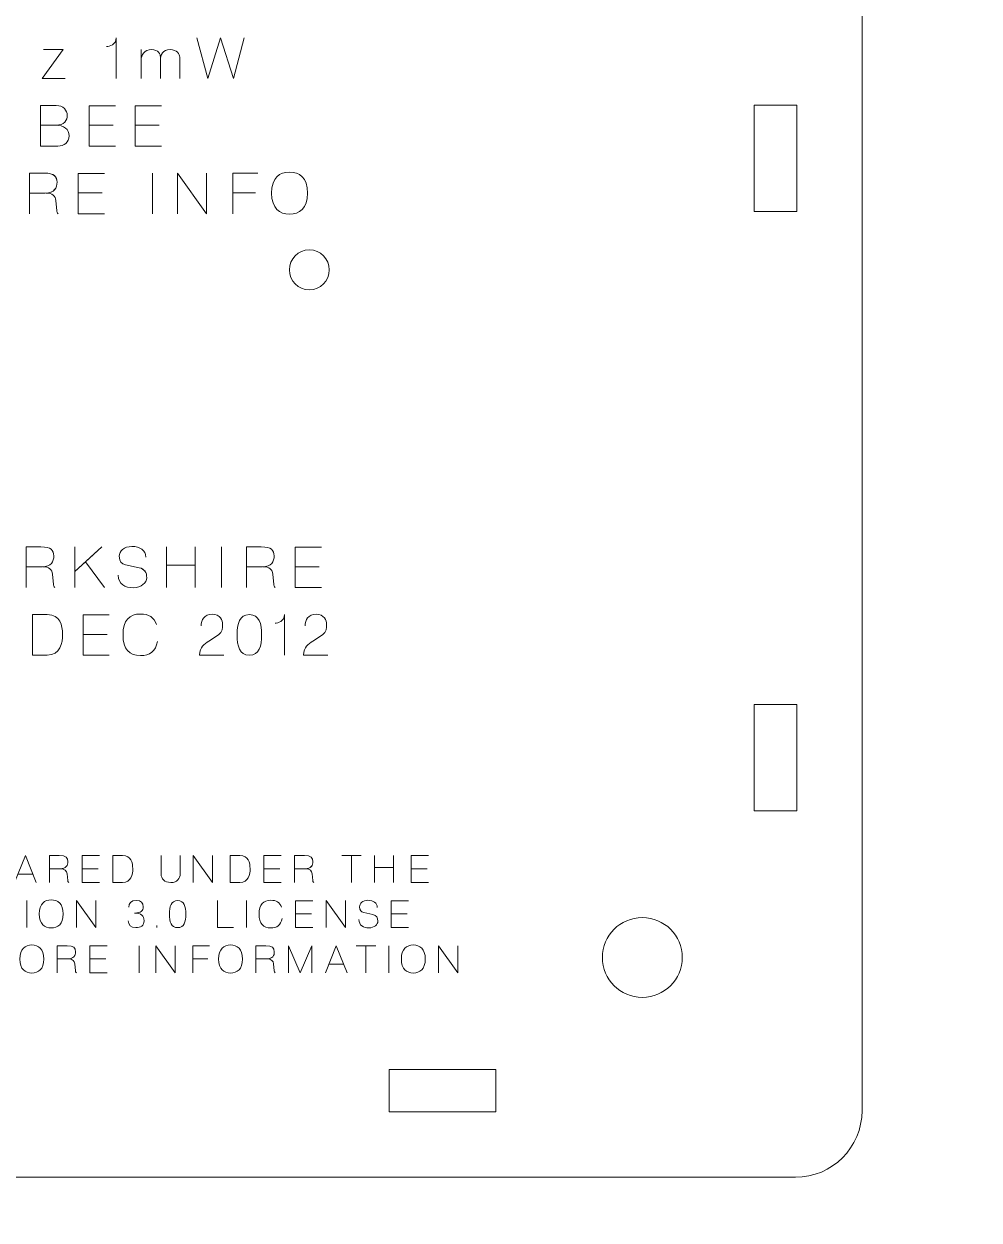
# Model space of a CAD drawing. Header units: inches. Extents: x 15 to 785, y -665 to -15.
# Drawn here: x 123.4 to 195.1, y -196 to -106.2 of the extents above; entities that cross this region are included whole.
import ezdxf

# ---------------------------------------------------------------- set-up
doc = ezdxf.new("R2010")
doc.units = ezdxf.units.IN
doc.header["$MEASUREMENT"] = 0
doc.layers.add('Layer 1', color=7, linetype='Continuous')

# ---------------------------------------------------------------- blocks, each defined once
blk = doc.blocks.new('block 2')
at = {"layer": 'Layer 1', "color": 179, "lineweight": 9, "true_color": 0x231f20}
blk.add_open_spline([(785, -570), (785, -578.284), (778.285, -585), (770.001, -585), (770.001, -585), (30.001, -585), (30.001, -585), (21.716, -585), (15.001, -578.284), (15.001, -570), (15.001, -570), (15.001, -30), (15.001, -30), (15.001, -21.716), (21.716, -15), (30.001, -15), (30.001, -15), (770.001, -15), (770.001, -15), (778.285, -15), (785, -21.716), (785, -30), (785, -30), (785, -570), (785, -570)], degree=3, knots=[0, 0, 0, 0, 1, 1, 1, 2, 2, 2, 3, 3, 3, 4, 4, 4, 5, 5, 5, 6, 6, 6, 7, 7, 7, 8, 8, 8, 8], dxfattribs=at)
blk = doc.blocks.new('block 29')
at = {"layer": 'Layer 1', "color": 30, "lineweight": 9, "true_color": 0xf89725}
for points in [[(149.7, -170.672), (149.7, -169.546), (151.136, -169.546), (151.136, -170.672), (151.136, -168.641), (151.136, -169.546), (149.7, -169.546), (149.7, -168.641), (149.7, -170.672)], [(149.062, -177.445), (149.062, -175.412), (148.332, -175.412), (149.799, -175.412), (149.062, -175.412), (149.062, -177.445)]]:
    blk.add_lwpolyline(points, dxfattribs=at)
for points, knots in [([(122.686, -170.672), (122.686, -170.672), (123.493, -168.638), (123.493, -168.638), (123.493, -168.638), (124.303, -170.672), (124.303, -170.672), (124.303, -170.672), (123.493, -168.638), (123.493, -168.638), (123.493, -168.638), (122.686, -170.672), (122.686, -170.672)], [0, 0, 0, 0, 1, 1, 1, 2, 2, 2, 3, 3, 3, 4, 4, 4, 4]), ([(125.297, -170.672), (125.297, -170.672), (125.297, -168.638), (125.297, -168.638), (125.297, -168.638), (126.038, -168.638), (126.038, -168.638), (126.557, -168.638), (126.668, -168.816), (126.682, -169.089), (126.693, -169.363), (126.555, -169.634), (126.095, -169.634), (126.095, -169.634), (125.297, -169.634), (125.297, -169.634), (125.297, -169.634), (126.095, -169.634), (126.095, -169.634), (126.546, -169.634), (126.693, -169.363), (126.682, -169.089), (126.668, -168.816), (126.546, -168.638), (126.038, -168.638), (126.038, -168.638), (125.297, -168.638), (125.297, -168.638), (125.297, -168.638), (125.297, -170.672), (125.297, -170.672)], [0, 0, 0, 0, 1, 1, 1, 2, 2, 2, 3, 3, 3, 4, 4, 4, 5, 5, 5, 6, 6, 6, 7, 7, 7, 8, 8, 8, 9, 9, 9, 10, 10, 10, 10]), ([(129.058, -170.672), (129.058, -170.672), (127.744, -170.672), (127.744, -170.672), (127.744, -170.672), (127.744, -168.65), (127.744, -168.65), (127.744, -168.65), (129.058, -168.65), (129.058, -168.65), (129.058, -168.65), (127.744, -168.65), (127.744, -168.65), (127.744, -168.65), (127.744, -170.672), (127.744, -170.672), (127.744, -170.672), (129.058, -170.672), (129.058, -170.672)], [0, 0, 0, 0, 1, 1, 1, 2, 2, 2, 3, 3, 3, 4, 4, 4, 5, 5, 5, 6, 6, 6, 6]), ([(130.052, -170.672), (130.052, -170.672), (130.052, -168.638), (130.052, -168.638), (130.052, -168.638), (130.785, -168.638), (130.785, -168.638), (131.457, -168.638), (131.538, -169.202), (131.555, -169.625), (131.573, -170.048), (131.429, -170.672), (130.785, -170.672), (130.785, -170.672), (130.052, -170.672), (130.052, -170.672)], [0, 0, 0, 0, 1, 1, 1, 2, 2, 2, 3, 3, 3, 4, 4, 4, 5, 5, 5, 5]), ([(130.052, -170.672), (130.052, -170.672), (130.052, -168.638), (130.052, -168.638), (130.052, -168.638), (130.785, -168.638), (130.785, -168.638), (131.457, -168.638), (131.538, -169.202), (131.555, -169.625), (131.573, -170.048), (131.429, -170.672), (130.785, -170.672), (130.785, -170.672), (130.052, -170.672), (130.052, -170.672)], [0, 0, 0, 0, 1, 1, 1, 2, 2, 2, 3, 3, 3, 4, 4, 4, 5, 5, 5, 5]), ([(135.111, -168.635), (135.111, -168.635), (135.111, -169.687), (135.111, -170.026), (135.111, -170.365), (134.903, -170.672), (134.407, -170.669), (133.91, -170.66), (133.682, -170.384), (133.682, -170.026), (133.682, -170.026), (133.682, -168.635), (133.682, -168.635), (133.682, -168.635), (133.682, -170.026), (133.682, -170.026), (133.682, -170.384), (133.91, -170.66), (134.407, -170.669), (134.903, -170.672), (135.111, -170.365), (135.111, -170.026), (135.111, -169.687), (135.111, -168.635), (135.111, -168.635)], [0, 0, 0, 0, 1, 1, 1, 2, 2, 2, 3, 3, 3, 4, 4, 4, 5, 5, 5, 6, 6, 6, 7, 7, 7, 8, 8, 8, 8]), ([(136.095, -170.672), (136.095, -170.672), (136.095, -168.638), (136.095, -168.638), (136.095, -168.638), (137.544, -170.672), (137.544, -170.672), (137.544, -170.672), (137.544, -168.638), (137.544, -168.638), (137.544, -168.638), (137.544, -170.672), (137.544, -170.672), (137.544, -170.672), (136.095, -168.638), (136.095, -168.638), (136.095, -168.638), (136.095, -170.672), (136.095, -170.672)], [0, 0, 0, 0, 1, 1, 1, 2, 2, 2, 3, 3, 3, 4, 4, 4, 5, 5, 5, 6, 6, 6, 6]), ([(138.863, -170.672), (138.863, -170.672), (138.863, -168.638), (138.863, -168.638), (138.863, -168.638), (139.596, -168.638), (139.596, -168.638), (140.267, -168.638), (140.349, -169.202), (140.366, -169.625), (140.383, -170.048), (140.239, -170.672), (139.596, -170.672), (139.596, -170.672), (138.863, -170.672), (138.863, -170.672)], [0, 0, 0, 0, 1, 1, 1, 2, 2, 2, 3, 3, 3, 4, 4, 4, 5, 5, 5, 5]), ([(138.863, -170.672), (138.863, -170.672), (138.863, -168.638), (138.863, -168.638), (138.863, -168.638), (139.596, -168.638), (139.596, -168.638), (140.267, -168.638), (140.349, -169.202), (140.366, -169.625), (140.383, -170.048), (140.239, -170.672), (139.596, -170.672), (139.596, -170.672), (138.863, -170.672), (138.863, -170.672)], [0, 0, 0, 0, 1, 1, 1, 2, 2, 2, 3, 3, 3, 4, 4, 4, 5, 5, 5, 5]), ([(142.7, -170.672), (142.7, -170.672), (141.386, -170.672), (141.386, -170.672), (141.386, -170.672), (141.386, -168.65), (141.386, -168.65), (141.386, -168.65), (142.7, -168.65), (142.7, -168.65), (142.7, -168.65), (141.386, -168.65), (141.386, -168.65), (141.386, -168.65), (141.386, -170.672), (141.386, -170.672), (141.386, -170.672), (142.7, -170.672), (142.7, -170.672)], [0, 0, 0, 0, 1, 1, 1, 2, 2, 2, 3, 3, 3, 4, 4, 4, 5, 5, 5, 6, 6, 6, 6]), ([(143.695, -170.672), (143.695, -170.672), (143.695, -168.638), (143.695, -168.638), (143.695, -168.638), (144.437, -168.638), (144.437, -168.638), (144.955, -168.638), (145.066, -168.816), (145.08, -169.089), (145.091, -169.363), (144.953, -169.634), (144.493, -169.634), (144.493, -169.634), (143.695, -169.634), (143.695, -169.634), (143.695, -169.634), (144.493, -169.634), (144.493, -169.634), (144.944, -169.634), (145.091, -169.363), (145.08, -169.089), (145.066, -168.816), (144.944, -168.638), (144.437, -168.638), (144.437, -168.638), (143.695, -168.638), (143.695, -168.638), (143.695, -168.638), (143.695, -170.672), (143.695, -170.672)], [0, 0, 0, 0, 1, 1, 1, 2, 2, 2, 3, 3, 3, 4, 4, 4, 5, 5, 5, 6, 6, 6, 7, 7, 7, 8, 8, 8, 9, 9, 9, 10, 10, 10, 10]), ([(147.978, -168.638), (147.978, -168.638), (148.715, -168.638), (148.715, -168.638), (148.715, -168.638), (147.248, -168.638), (147.248, -168.638), (147.248, -168.638), (147.978, -168.638), (147.978, -168.638), (147.978, -168.638), (147.978, -170.672), (147.978, -170.672), (147.978, -170.672), (147.978, -168.638), (147.978, -168.638)], [0, 0, 0, 0, 1, 1, 1, 2, 2, 2, 3, 3, 3, 4, 4, 4, 5, 5, 5, 5]), ([(153.769, -170.672), (153.769, -170.672), (152.455, -170.672), (152.455, -170.672), (152.455, -170.672), (152.455, -168.65), (152.455, -168.65), (152.455, -168.65), (153.769, -168.65), (153.769, -168.65), (153.769, -168.65), (152.455, -168.65), (152.455, -168.65), (152.455, -168.65), (152.455, -170.672), (152.455, -170.672), (152.455, -170.672), (153.769, -170.672), (153.769, -170.672)], [0, 0, 0, 0, 1, 1, 1, 2, 2, 2, 3, 3, 3, 4, 4, 4, 5, 5, 5, 6, 6, 6, 6]), ([(126.744, -170.672), (126.688, -170.632), (126.673, -170.553), (126.673, -170.52), (126.673, -170.52), (126.623, -170.006), (126.623, -170.006), (126.606, -169.786), (126.448, -169.634), (126.134, -169.634), (126.448, -169.634), (126.606, -169.786), (126.623, -170.006), (126.623, -170.006), (126.673, -170.52), (126.673, -170.52), (126.673, -170.553), (126.688, -170.632), (126.744, -170.672)], [0, 0, 0, 0, 1, 1, 1, 2, 2, 2, 3, 3, 3, 4, 4, 4, 5, 5, 5, 6, 6, 6, 6]), ([(128.945, -169.631), (128.945, -169.631), (127.744, -169.631), (127.744, -169.631), (127.744, -169.631), (128.945, -169.631), (128.945, -169.631)], [0, 0, 0, 0, 1, 1, 1, 2, 2, 2, 2]), ([(142.587, -169.631), (142.587, -169.631), (141.386, -169.631), (141.386, -169.631), (141.386, -169.631), (142.587, -169.631), (142.587, -169.631)], [0, 0, 0, 0, 1, 1, 1, 2, 2, 2, 2]), ([(145.142, -170.672), (145.085, -170.632), (145.071, -170.553), (145.071, -170.52), (145.071, -170.52), (145.02, -170.006), (145.02, -170.006), (145.004, -169.786), (144.845, -169.634), (144.532, -169.634), (144.845, -169.634), (145.004, -169.786), (145.02, -170.006), (145.02, -170.006), (145.071, -170.52), (145.071, -170.52), (145.071, -170.553), (145.085, -170.632), (145.142, -170.672)], [0, 0, 0, 0, 1, 1, 1, 2, 2, 2, 3, 3, 3, 4, 4, 4, 5, 5, 5, 6, 6, 6, 6]), ([(153.656, -169.631), (153.656, -169.631), (152.455, -169.631), (152.455, -169.631), (152.455, -169.631), (153.656, -169.631), (153.656, -169.631)], [0, 0, 0, 0, 1, 1, 1, 2, 2, 2, 2]), ([(122.94, -170.031), (122.94, -170.031), (124.046, -170.031), (124.046, -170.031), (124.046, -170.031), (122.94, -170.031), (122.94, -170.031)], [0, 0, 0, 0, 1, 1, 1, 2, 2, 2, 2]), ([(123.597, -174.058), (123.597, -174.058), (123.597, -172.024), (123.597, -172.024), (123.597, -172.024), (123.597, -174.058), (123.597, -174.058)], [0, 0, 0, 0, 1, 1, 1, 2, 2, 2, 2]), ([(124.536, -173.026), (124.536, -172.248), (124.939, -171.971), (125.434, -171.971), (125.927, -171.971), (126.331, -172.248), (126.331, -173.026), (126.331, -173.804), (125.927, -174.075), (125.434, -174.075), (124.939, -174.075), (124.536, -173.804), (124.536, -173.026)], [0, 0, 0, 0, 1, 1, 1, 2, 2, 2, 3, 3, 3, 4, 4, 4, 4]), ([(124.536, -173.026), (124.536, -172.248), (124.939, -171.971), (125.434, -171.971), (125.927, -171.971), (126.331, -172.248), (126.331, -173.026), (126.331, -173.804), (125.927, -174.075), (125.434, -174.075), (124.939, -174.075), (124.536, -173.804), (124.536, -173.026)], [0, 0, 0, 0, 1, 1, 1, 2, 2, 2, 3, 3, 3, 4, 4, 4, 4]), ([(127.333, -174.058), (127.333, -174.058), (127.333, -172.024), (127.333, -172.024), (127.333, -172.024), (128.783, -174.058), (128.783, -174.058), (128.783, -174.058), (128.783, -172.024), (128.783, -172.024), (128.783, -172.024), (128.783, -174.058), (128.783, -174.058), (128.783, -174.058), (127.333, -172.024), (127.333, -172.024), (127.333, -172.024), (127.333, -174.058), (127.333, -174.058)], [0, 0, 0, 0, 1, 1, 1, 2, 2, 2, 3, 3, 3, 4, 4, 4, 5, 5, 5, 6, 6, 6, 6]), ([(131.789, -174.058), (132.15, -174.058), (132.398, -173.909), (132.398, -173.536), (132.398, -173.164), (132.178, -172.964), (131.688, -172.964), (132.176, -172.966), (132.333, -172.767), (132.333, -172.496), (132.333, -172.225), (132.196, -172.013), (131.812, -172.013), (131.431, -172.013), (131.247, -172.253), (131.247, -172.524), (131.247, -172.253), (131.431, -172.013), (131.812, -172.013), (132.196, -172.013), (132.333, -172.225), (132.333, -172.496), (132.333, -172.767), (132.176, -172.966), (131.688, -172.964), (132.178, -172.964), (132.398, -173.164), (132.398, -173.536), (132.398, -173.909), (132.15, -174.058), (131.789, -174.058), (131.428, -174.058), (131.208, -173.85), (131.208, -173.548), (131.208, -173.85), (131.428, -174.058), (131.789, -174.058)], [0, 0, 0, 0, 1, 1, 1, 2, 2, 2, 3, 3, 3, 4, 4, 4, 5, 5, 5, 6, 6, 6, 7, 7, 7, 8, 8, 8, 9, 9, 9, 10, 10, 10, 11, 11, 11, 12, 12, 12, 12]), ([(134.309, -173.043), (134.309, -172.484), (134.428, -172.027), (134.924, -172.027), (135.421, -172.027), (135.539, -172.484), (135.539, -173.043), (135.539, -173.604), (135.421, -174.058), (134.924, -174.058), (134.428, -174.058), (134.309, -173.604), (134.309, -173.043)], [0, 0, 0, 0, 1, 1, 1, 2, 2, 2, 3, 3, 3, 4, 4, 4, 4]), ([(134.309, -173.043), (134.309, -172.484), (134.428, -172.027), (134.924, -172.027), (135.421, -172.027), (135.539, -172.484), (135.539, -173.043), (135.539, -173.604), (135.421, -174.058), (134.924, -174.058), (134.428, -174.058), (134.309, -173.604), (134.309, -173.043)], [0, 0, 0, 0, 1, 1, 1, 2, 2, 2, 3, 3, 3, 4, 4, 4, 4]), ([(139.112, -174.058), (139.112, -174.058), (137.925, -174.058), (137.925, -174.058), (137.925, -174.058), (137.925, -172.024), (137.925, -172.024), (137.925, -172.024), (137.925, -174.058), (137.925, -174.058), (137.925, -174.058), (139.112, -174.058), (139.112, -174.058)], [0, 0, 0, 0, 1, 1, 1, 2, 2, 2, 3, 3, 3, 4, 4, 4, 4]), ([(140.098, -174.058), (140.098, -174.058), (140.098, -172.024), (140.098, -172.024), (140.098, -172.024), (140.098, -174.058), (140.098, -174.058)], [0, 0, 0, 0, 1, 1, 1, 2, 2, 2, 2]), ([(141.918, -174.081), (141.356, -174.081), (141.038, -173.762), (141.038, -173.04), (141.038, -172.321), (141.356, -171.999), (141.918, -171.999), (142.318, -171.999), (142.595, -172.166), (142.719, -172.527), (142.595, -172.166), (142.318, -171.999), (141.918, -171.999), (141.356, -171.999), (141.038, -172.321), (141.038, -173.04), (141.038, -173.762), (141.356, -174.081), (141.918, -174.081), (142.381, -174.081), (142.673, -173.861), (142.764, -173.376), (142.673, -173.861), (142.381, -174.081), (141.918, -174.081)], [0, 0, 0, 0, 1, 1, 1, 2, 2, 2, 3, 3, 3, 4, 4, 4, 5, 5, 5, 6, 6, 6, 7, 7, 7, 8, 8, 8, 8]), ([(145.078, -174.058), (145.078, -174.058), (143.763, -174.058), (143.763, -174.058), (143.763, -174.058), (143.763, -172.036), (143.763, -172.036), (143.763, -172.036), (145.078, -172.036), (145.078, -172.036), (145.078, -172.036), (143.763, -172.036), (143.763, -172.036), (143.763, -172.036), (143.763, -174.058), (143.763, -174.058), (143.763, -174.058), (145.078, -174.058), (145.078, -174.058)], [0, 0, 0, 0, 1, 1, 1, 2, 2, 2, 3, 3, 3, 4, 4, 4, 5, 5, 5, 6, 6, 6, 6]), ([(146.072, -174.058), (146.072, -174.058), (146.072, -172.024), (146.072, -172.024), (146.072, -172.024), (147.522, -174.058), (147.522, -174.058), (147.522, -174.058), (147.522, -172.024), (147.522, -172.024), (147.522, -172.024), (147.522, -174.058), (147.522, -174.058), (147.522, -174.058), (146.072, -172.024), (146.072, -172.024), (146.072, -172.024), (146.072, -174.058), (146.072, -174.058)], [0, 0, 0, 0, 1, 1, 1, 2, 2, 2, 3, 3, 3, 4, 4, 4, 5, 5, 5, 6, 6, 6, 6]), ([(148.536, -173.443), (148.536, -173.894), (148.88, -174.075), (149.284, -174.075), (149.692, -174.075), (149.95, -173.819), (149.958, -173.567), (149.966, -173.319), (149.839, -173.122), (149.588, -173.068), (149.588, -173.068), (148.897, -172.919), (148.897, -172.919), (148.702, -172.876), (148.587, -172.764), (148.587, -172.499), (148.587, -172.233), (148.81, -172.005), (149.216, -172.005), (149.622, -172.005), (149.918, -172.197), (149.907, -172.532), (149.918, -172.197), (149.622, -172.005), (149.216, -172.005), (148.81, -172.005), (148.587, -172.233), (148.587, -172.499), (148.587, -172.764), (148.697, -172.873), (148.897, -172.919), (148.897, -172.919), (149.588, -173.068), (149.588, -173.068), (149.845, -173.122), (149.966, -173.319), (149.958, -173.567), (149.95, -173.819), (149.692, -174.075), (149.284, -174.075), (148.88, -174.075), (148.536, -173.894), (148.536, -173.443)], [0, 0, 0, 0, 1, 1, 1, 2, 2, 2, 3, 3, 3, 4, 4, 4, 5, 5, 5, 6, 6, 6, 7, 7, 7, 8, 8, 8, 9, 9, 9, 10, 10, 10, 11, 11, 11, 12, 12, 12, 13, 13, 13, 14, 14, 14, 14]), ([(152.263, -174.058), (152.263, -174.058), (150.949, -174.058), (150.949, -174.058), (150.949, -174.058), (150.949, -172.036), (150.949, -172.036), (150.949, -172.036), (152.263, -172.036), (152.263, -172.036), (152.263, -172.036), (150.949, -172.036), (150.949, -172.036), (150.949, -172.036), (150.949, -174.058), (150.949, -174.058), (150.949, -174.058), (152.263, -174.058), (152.263, -174.058)], [0, 0, 0, 0, 1, 1, 1, 2, 2, 2, 3, 3, 3, 4, 4, 4, 5, 5, 5, 6, 6, 6, 6]), ([(144.965, -173.017), (144.965, -173.017), (143.763, -173.017), (143.763, -173.017), (143.763, -173.017), (144.965, -173.017), (144.965, -173.017)], [0, 0, 0, 0, 1, 1, 1, 2, 2, 2, 2]), ([(152.15, -173.017), (152.15, -173.017), (150.949, -173.017), (150.949, -173.017), (150.949, -173.017), (152.15, -173.017), (152.15, -173.017)], [0, 0, 0, 0, 1, 1, 1, 2, 2, 2, 2]), ([(133.37, -174.058), (133.37, -174.058), (133.37, -173.903), (133.37, -173.903), (133.37, -173.903), (133.37, -174.058), (133.37, -174.058)], [0, 0, 0, 0, 1, 1, 1, 2, 2, 2, 2]), ([(123.078, -176.413), (123.078, -175.634), (123.482, -175.358), (123.976, -175.358), (124.47, -175.358), (124.873, -175.634), (124.873, -176.413), (124.873, -177.191), (124.47, -177.462), (123.976, -177.462), (123.482, -177.462), (123.078, -177.191), (123.078, -176.413)], [0, 0, 0, 0, 1, 1, 1, 2, 2, 2, 3, 3, 3, 4, 4, 4, 4]), ([(123.078, -176.413), (123.078, -175.634), (123.482, -175.358), (123.976, -175.358), (124.47, -175.358), (124.873, -175.634), (124.873, -176.413), (124.873, -177.191), (124.47, -177.462), (123.976, -177.462), (123.482, -177.462), (123.078, -177.191), (123.078, -176.413)], [0, 0, 0, 0, 1, 1, 1, 2, 2, 2, 3, 3, 3, 4, 4, 4, 4]), ([(125.875, -177.445), (125.875, -177.445), (125.875, -175.412), (125.875, -175.412), (125.875, -175.412), (126.617, -175.412), (126.617, -175.412), (127.136, -175.412), (127.246, -175.589), (127.26, -175.863), (127.271, -176.137), (127.133, -176.407), (126.674, -176.407), (126.674, -176.407), (125.875, -176.407), (125.875, -176.407), (125.875, -176.407), (126.674, -176.407), (126.674, -176.407), (127.125, -176.407), (127.271, -176.137), (127.26, -175.863), (127.246, -175.589), (127.125, -175.412), (126.617, -175.412), (126.617, -175.412), (125.875, -175.412), (125.875, -175.412), (125.875, -175.412), (125.875, -177.445), (125.875, -177.445)], [0, 0, 0, 0, 1, 1, 1, 2, 2, 2, 3, 3, 3, 4, 4, 4, 5, 5, 5, 6, 6, 6, 7, 7, 7, 8, 8, 8, 9, 9, 9, 10, 10, 10, 10]), ([(128.323, -177.445), (128.323, -177.445), (128.323, -175.423), (128.323, -175.423), (128.323, -175.423), (129.637, -175.423), (129.637, -175.423), (129.637, -175.423), (128.323, -175.423), (128.323, -175.423), (128.323, -175.423), (128.323, -177.445), (128.323, -177.445), (128.323, -177.445), (129.637, -177.445), (129.637, -177.445), (129.637, -177.445), (128.323, -177.445), (128.323, -177.445)], [0, 0, 0, 0, 1, 1, 1, 2, 2, 2, 3, 3, 3, 4, 4, 4, 5, 5, 5, 6, 6, 6, 6]), ([(132.042, -177.445), (132.042, -177.445), (132.042, -175.412), (132.042, -175.412), (132.042, -175.412), (132.042, -177.445), (132.042, -177.445)], [0, 0, 0, 0, 1, 1, 1, 2, 2, 2, 2]), ([(133.286, -177.445), (133.286, -177.445), (133.286, -175.412), (133.286, -175.412), (133.286, -175.412), (134.736, -177.445), (134.736, -177.445), (134.736, -177.445), (134.736, -175.412), (134.736, -175.412), (134.736, -175.412), (134.736, -177.445), (134.736, -177.445), (134.736, -177.445), (133.286, -175.412), (133.286, -175.412), (133.286, -175.412), (133.286, -177.445), (133.286, -177.445)], [0, 0, 0, 0, 1, 1, 1, 2, 2, 2, 3, 3, 3, 4, 4, 4, 5, 5, 5, 6, 6, 6, 6]), ([(136.055, -177.445), (136.055, -177.445), (136.055, -175.412), (136.055, -175.412), (136.055, -175.412), (137.316, -175.412), (137.316, -175.412), (137.316, -175.412), (136.055, -175.412), (136.055, -175.412), (136.055, -175.412), (136.055, -177.445), (136.055, -177.445)], [0, 0, 0, 0, 1, 1, 1, 2, 2, 2, 3, 3, 3, 4, 4, 4, 4]), ([(138.003, -176.413), (138.003, -175.634), (138.406, -175.358), (138.9, -175.358), (139.393, -175.358), (139.797, -175.634), (139.797, -176.413), (139.797, -177.191), (139.393, -177.462), (138.9, -177.462), (138.406, -177.462), (138.003, -177.191), (138.003, -176.413)], [0, 0, 0, 0, 1, 1, 1, 2, 2, 2, 3, 3, 3, 4, 4, 4, 4]), ([(138.003, -176.413), (138.003, -175.634), (138.406, -175.358), (138.9, -175.358), (139.393, -175.358), (139.797, -175.634), (139.797, -176.413), (139.797, -177.191), (139.393, -177.462), (138.9, -177.462), (138.406, -177.462), (138.003, -177.191), (138.003, -176.413)], [0, 0, 0, 0, 1, 1, 1, 2, 2, 2, 3, 3, 3, 4, 4, 4, 4]), ([(140.799, -177.445), (140.799, -177.445), (140.799, -175.412), (140.799, -175.412), (140.799, -175.412), (141.541, -175.412), (141.541, -175.412), (142.06, -175.412), (142.17, -175.589), (142.184, -175.863), (142.195, -176.137), (142.057, -176.407), (141.597, -176.407), (141.597, -176.407), (140.799, -176.407), (140.799, -176.407), (140.799, -176.407), (141.597, -176.407), (141.597, -176.407), (142.049, -176.407), (142.195, -176.137), (142.184, -175.863), (142.17, -175.589), (142.049, -175.412), (141.541, -175.412), (141.541, -175.412), (140.799, -175.412), (140.799, -175.412), (140.799, -175.412), (140.799, -177.445), (140.799, -177.445)], [0, 0, 0, 0, 1, 1, 1, 2, 2, 2, 3, 3, 3, 4, 4, 4, 5, 5, 5, 6, 6, 6, 7, 7, 7, 8, 8, 8, 9, 9, 9, 10, 10, 10, 10]), ([(143.246, -175.412), (143.246, -175.412), (144.12, -177.445), (144.12, -177.445), (144.12, -177.445), (144.998, -175.412), (144.998, -175.412), (144.998, -175.412), (144.998, -177.445), (144.998, -177.445), (144.998, -177.445), (144.998, -175.412), (144.998, -175.412), (144.998, -175.412), (144.12, -177.445), (144.12, -177.445), (144.12, -177.445), (143.246, -175.412), (143.246, -175.412), (143.246, -175.412), (143.246, -177.445), (143.246, -177.445), (143.246, -177.445), (143.246, -175.412), (143.246, -175.412)], [0, 0, 0, 0, 1, 1, 1, 2, 2, 2, 3, 3, 3, 4, 4, 4, 5, 5, 5, 6, 6, 6, 7, 7, 7, 8, 8, 8, 8]), ([(146.026, -177.445), (146.026, -177.445), (146.832, -175.412), (146.832, -175.412), (146.832, -175.412), (147.642, -177.445), (147.642, -177.445), (147.642, -177.445), (146.832, -175.412), (146.832, -175.412), (146.832, -175.412), (146.026, -177.445), (146.026, -177.445)], [0, 0, 0, 0, 1, 1, 1, 2, 2, 2, 3, 3, 3, 4, 4, 4, 4]), ([(150.784, -177.445), (150.784, -177.445), (150.784, -175.412), (150.784, -175.412), (150.784, -175.412), (150.784, -177.445), (150.784, -177.445)], [0, 0, 0, 0, 1, 1, 1, 2, 2, 2, 2]), ([(151.724, -176.413), (151.724, -175.634), (152.127, -175.358), (152.621, -175.358), (153.115, -175.358), (153.518, -175.634), (153.518, -176.413), (153.518, -177.191), (153.115, -177.462), (152.621, -177.462), (152.127, -177.462), (151.724, -177.191), (151.724, -176.413)], [0, 0, 0, 0, 1, 1, 1, 2, 2, 2, 3, 3, 3, 4, 4, 4, 4]), ([(151.724, -176.413), (151.724, -175.634), (152.127, -175.358), (152.621, -175.358), (153.115, -175.358), (153.518, -175.634), (153.518, -176.413), (153.518, -177.191), (153.115, -177.462), (152.621, -177.462), (152.127, -177.462), (151.724, -177.191), (151.724, -176.413)], [0, 0, 0, 0, 1, 1, 1, 2, 2, 2, 3, 3, 3, 4, 4, 4, 4]), ([(154.52, -177.445), (154.52, -177.445), (154.52, -175.412), (154.52, -175.412), (154.52, -175.412), (155.97, -177.445), (155.97, -177.445), (155.97, -177.445), (155.97, -175.412), (155.97, -175.412), (155.97, -175.412), (155.97, -177.445), (155.97, -177.445), (155.97, -177.445), (154.52, -175.412), (154.52, -175.412), (154.52, -175.412), (154.52, -177.445), (154.52, -177.445)], [0, 0, 0, 0, 1, 1, 1, 2, 2, 2, 3, 3, 3, 4, 4, 4, 5, 5, 5, 6, 6, 6, 6]), ([(127.322, -177.445), (127.266, -177.406), (127.252, -177.326), (127.252, -177.293), (127.252, -177.293), (127.201, -176.779), (127.201, -176.779), (127.184, -176.56), (127.026, -176.407), (126.713, -176.407), (127.026, -176.407), (127.184, -176.56), (127.201, -176.779), (127.201, -176.779), (127.252, -177.293), (127.252, -177.293), (127.252, -177.326), (127.266, -177.406), (127.322, -177.445)], [0, 0, 0, 0, 1, 1, 1, 2, 2, 2, 3, 3, 3, 4, 4, 4, 5, 5, 5, 6, 6, 6, 6]), ([(128.323, -176.405), (128.323, -176.405), (129.524, -176.405), (129.524, -176.405), (129.524, -176.405), (128.323, -176.405), (128.323, -176.405)], [0, 0, 0, 0, 1, 1, 1, 2, 2, 2, 2]), ([(137.201, -176.398), (137.201, -176.398), (136.055, -176.398), (136.055, -176.398), (136.055, -176.398), (137.201, -176.398), (137.201, -176.398)], [0, 0, 0, 0, 1, 1, 1, 2, 2, 2, 2]), ([(142.246, -177.445), (142.19, -177.406), (142.175, -177.326), (142.175, -177.293), (142.175, -177.293), (142.125, -176.779), (142.125, -176.779), (142.108, -176.56), (141.95, -176.407), (141.636, -176.407), (141.95, -176.407), (142.108, -176.56), (142.125, -176.779), (142.125, -176.779), (142.175, -177.293), (142.175, -177.293), (142.175, -177.326), (142.19, -177.406), (142.246, -177.445)], [0, 0, 0, 0, 1, 1, 1, 2, 2, 2, 3, 3, 3, 4, 4, 4, 5, 5, 5, 6, 6, 6, 6]), ([(146.28, -176.805), (146.28, -176.805), (147.386, -176.805), (147.386, -176.805), (147.386, -176.805), (146.28, -176.805), (146.28, -176.805)], [0, 0, 0, 0, 1, 1, 1, 2, 2, 2, 2])]:
    blk.add_open_spline(points, degree=3, knots=knots, dxfattribs=at)

msp = doc.modelspace()

# ---------------------------------------------------------------- linework, layer by layer
at = {"layer": 'Layer 1', "color": 179, "lineweight": 9, "true_color": 0x231f20}
for points in [[(178.212, -120.298), (178.212, -112.298), (181.412, -112.298), (181.412, -120.298), (178.212, -120.298)], [(178.212, -165.298), (178.212, -157.297), (181.412, -157.297), (181.412, -165.298), (178.212, -165.298)], [(150.812, -184.698), (158.812, -184.698), (158.812, -187.897), (150.812, -187.897), (150.812, -184.698)]]:
    msp.add_lwpolyline(points, dxfattribs=at)
at = {"layer": 'Layer 1', "color": 30, "lineweight": 9, "true_color": 0xf89725}
msp.add_lwpolyline([(134.089, -145.474), (134.089, -146.832), (136.243, -146.832), (136.243, -145.474), (136.243, -148.52), (136.243, -146.832), (134.089, -146.832), (134.089, -148.52), (134.089, -145.474)], dxfattribs=at)
at = {"layer": 'Layer 1', "color": 179, "lineweight": 9, "true_color": 0x231f20}
for points, knots in [([(186.312, -187.797), (186.312, -187.797), (186.312, -44.798), (186.312, -44.798), (186.312, -42.037), (184.073, -39.798), (181.312, -39.798), (181.312, -39.798), (38.312, -39.798), (38.312, -39.798), (35.551, -39.798), (33.313, -42.037), (33.313, -44.798), (33.313, -44.798), (33.313, -187.797), (33.313, -187.797), (33.313, -190.558), (35.551, -192.798), (38.312, -192.798), (38.312, -192.798), (181.312, -192.798), (181.312, -192.798), (184.073, -192.798), (186.312, -190.558), (186.312, -187.797)], [0, 0, 0, 0, 1, 1, 1, 2, 2, 2, 3, 3, 3, 4, 4, 4, 5, 5, 5, 6, 6, 6, 7, 7, 7, 8, 8, 8, 8]), ([(146.312, -124.671), (146.312, -123.843), (145.64, -123.171), (144.812, -123.171), (143.984, -123.171), (143.312, -123.843), (143.312, -124.671), (143.312, -125.499), (143.984, -126.171), (144.812, -126.171), (145.64, -126.171), (146.312, -125.499), (146.312, -124.671)], [0, 0, 0, 0, 1, 1, 1, 2, 2, 2, 3, 3, 3, 4, 4, 4, 4]), ([(169.813, -173.298), (171.469, -173.298), (172.813, -174.641), (172.813, -176.298), (172.813, -177.954), (171.469, -179.298), (169.813, -179.298), (168.156, -179.298), (166.813, -177.954), (166.813, -176.298), (166.813, -174.641), (168.156, -173.298), (169.813, -173.298)], [0, 0, 0, 0, 1, 1, 1, 2, 2, 2, 3, 3, 3, 4, 4, 4, 4])]:
    msp.add_open_spline(points, degree=3, knots=knots, dxfattribs=at)
at = {"layer": 'Layer 1', "color": 30, "lineweight": 9, "true_color": 0xf89725}
for points, knots in [([(130.306, -110.301), (130.306, -110.301), (130.306, -107.25), (130.306, -107.25), (130.306, -107.771), (129.803, -107.894), (129.587, -107.911), (129.803, -107.894), (130.306, -107.771), (130.306, -107.25), (130.306, -107.25), (130.306, -110.301), (130.306, -110.301)], [0, 0, 0, 0, 1, 1, 1, 2, 2, 2, 3, 3, 3, 4, 4, 4, 4]), ([(137.181, -110.301), (137.181, -110.301), (138.15, -107.25), (138.15, -107.25), (138.15, -107.25), (139.119, -110.301), (139.119, -110.301), (139.119, -110.301), (139.923, -107.25), (139.923, -107.25), (139.923, -107.25), (139.119, -110.301), (139.119, -110.301), (139.119, -110.301), (138.15, -107.25), (138.15, -107.25), (138.15, -107.25), (137.181, -110.301), (137.181, -110.301), (137.181, -110.301), (136.377, -107.25), (136.377, -107.25), (136.377, -107.25), (137.181, -110.301), (137.181, -110.301)], [0, 0, 0, 0, 1, 1, 1, 2, 2, 2, 3, 3, 3, 4, 4, 4, 5, 5, 5, 6, 6, 6, 7, 7, 7, 8, 8, 8, 8]), ([(124.846, -108.131), (124.846, -108.131), (126.339, -108.131), (126.339, -108.131), (126.339, -108.131), (124.74, -110.301), (124.74, -110.301), (124.74, -110.301), (126.475, -110.301), (126.475, -110.301), (126.475, -110.301), (124.74, -110.301), (124.74, -110.301), (124.74, -110.301), (126.339, -108.131), (126.339, -108.131), (126.339, -108.131), (124.846, -108.131), (124.846, -108.131)], [0, 0, 0, 0, 1, 1, 1, 2, 2, 2, 3, 3, 3, 4, 4, 4, 5, 5, 5, 6, 6, 6, 6]), ([(133.629, -110.301), (133.629, -110.301), (133.629, -108.888), (133.629, -108.693), (133.629, -108.499), (133.502, -108.135), (132.964, -108.131), (132.427, -108.126), (132.186, -108.545), (132.186, -108.934), (132.186, -108.545), (132.427, -108.126), (132.964, -108.131), (133.502, -108.135), (133.629, -108.499), (133.629, -108.693), (133.629, -108.888), (133.629, -110.301), (133.629, -110.301)], [0, 0, 0, 0, 1, 1, 1, 2, 2, 2, 3, 3, 3, 4, 4, 4, 5, 5, 5, 6, 6, 6, 6]), ([(132.186, -110.301), (132.186, -110.301), (132.186, -108.131), (132.186, -108.131), (132.186, -108.131), (132.186, -110.301), (132.186, -110.301)], [0, 0, 0, 0, 1, 1, 1, 2, 2, 2, 2]), ([(135.084, -110.301), (135.084, -110.301), (135.084, -108.888), (135.084, -108.693), (135.084, -108.499), (134.898, -108.135), (134.36, -108.131), (133.824, -108.126), (133.629, -108.545), (133.629, -108.934), (133.629, -108.545), (133.824, -108.126), (134.36, -108.131), (134.898, -108.135), (135.084, -108.499), (135.084, -108.693), (135.084, -108.888), (135.084, -110.301), (135.084, -110.301)], [0, 0, 0, 0, 1, 1, 1, 2, 2, 2, 3, 3, 3, 4, 4, 4, 5, 5, 5, 6, 6, 6, 6]), ([(125.791, -113.812), (126.4, -113.812), (126.65, -113.443), (126.637, -113.075), (126.62, -112.708), (126.362, -112.331), (125.799, -112.331), (125.799, -112.331), (124.619, -112.331), (124.619, -112.331), (124.619, -112.331), (124.619, -115.382), (124.619, -115.382), (124.619, -115.382), (125.918, -115.382), (125.918, -115.382), (126.4, -115.382), (126.781, -115.094), (126.781, -114.611), (126.772, -114.129), (126.371, -113.812), (125.791, -113.812), (126.371, -113.812), (126.772, -114.129), (126.781, -114.611), (126.781, -115.094), (126.4, -115.382), (125.918, -115.382), (125.918, -115.382), (124.619, -115.382), (124.619, -115.382), (124.619, -115.382), (124.619, -112.331), (124.619, -112.331), (124.619, -112.331), (125.799, -112.331), (125.799, -112.331), (126.362, -112.331), (126.62, -112.708), (126.637, -113.075), (126.65, -113.443), (126.4, -113.812), (125.791, -113.812), (125.791, -113.812), (124.619, -113.812), (124.619, -113.812), (124.619, -113.812), (125.791, -113.812), (125.791, -113.812)], [0, 0, 0, 0, 1, 1, 1, 2, 2, 2, 3, 3, 3, 4, 4, 4, 5, 5, 5, 6, 6, 6, 7, 7, 7, 8, 8, 8, 9, 9, 9, 10, 10, 10, 11, 11, 11, 12, 12, 12, 13, 13, 13, 14, 14, 14, 15, 15, 15, 16, 16, 16, 16]), ([(130.253, -115.382), (130.253, -115.382), (128.281, -115.382), (128.281, -115.382), (128.281, -115.382), (128.281, -112.348), (128.281, -112.348), (128.281, -112.348), (130.253, -112.348), (130.253, -112.348), (130.253, -112.348), (128.281, -112.348), (128.281, -112.348), (128.281, -112.348), (128.281, -115.382), (128.281, -115.382), (128.281, -115.382), (130.253, -115.382), (130.253, -115.382)], [0, 0, 0, 0, 1, 1, 1, 2, 2, 2, 3, 3, 3, 4, 4, 4, 5, 5, 5, 6, 6, 6, 6]), ([(133.716, -115.382), (133.716, -115.382), (131.744, -115.382), (131.744, -115.382), (131.744, -115.382), (131.744, -112.348), (131.744, -112.348), (131.744, -112.348), (133.716, -112.348), (133.716, -112.348), (133.716, -112.348), (131.744, -112.348), (131.744, -112.348), (131.744, -112.348), (131.744, -115.382), (131.744, -115.382), (131.744, -115.382), (133.716, -115.382), (133.716, -115.382)], [0, 0, 0, 0, 1, 1, 1, 2, 2, 2, 3, 3, 3, 4, 4, 4, 5, 5, 5, 6, 6, 6, 6]), ([(130.083, -113.82), (130.083, -113.82), (128.281, -113.82), (128.281, -113.82), (128.281, -113.82), (130.083, -113.82), (130.083, -113.82)], [0, 0, 0, 0, 1, 1, 1, 2, 2, 2, 2]), ([(133.546, -113.82), (133.546, -113.82), (131.744, -113.82), (131.744, -113.82), (131.744, -113.82), (133.546, -113.82), (133.546, -113.82)], [0, 0, 0, 0, 1, 1, 1, 2, 2, 2, 2]), ([(123.79, -120.462), (123.79, -120.462), (123.79, -117.411), (123.79, -117.411), (123.79, -117.411), (124.902, -117.411), (124.902, -117.411), (125.681, -117.411), (125.846, -117.677), (125.867, -118.088), (125.883, -118.499), (125.676, -118.905), (124.987, -118.905), (124.987, -118.905), (123.79, -118.905), (123.79, -118.905), (123.79, -118.905), (124.987, -118.905), (124.987, -118.905), (125.664, -118.905), (125.883, -118.499), (125.867, -118.088), (125.846, -117.677), (125.664, -117.411), (124.902, -117.411), (124.902, -117.411), (123.79, -117.411), (123.79, -117.411), (123.79, -117.411), (123.79, -120.462), (123.79, -120.462)], [0, 0, 0, 0, 1, 1, 1, 2, 2, 2, 3, 3, 3, 4, 4, 4, 5, 5, 5, 6, 6, 6, 7, 7, 7, 8, 8, 8, 9, 9, 9, 10, 10, 10, 10]), ([(129.431, -120.462), (129.431, -120.462), (127.46, -120.462), (127.46, -120.462), (127.46, -120.462), (127.46, -117.428), (127.46, -117.428), (127.46, -117.428), (129.431, -117.428), (129.431, -117.428), (129.431, -117.428), (127.46, -117.428), (127.46, -117.428), (127.46, -117.428), (127.46, -120.462), (127.46, -120.462), (127.46, -120.462), (129.431, -120.462), (129.431, -120.462)], [0, 0, 0, 0, 1, 1, 1, 2, 2, 2, 3, 3, 3, 4, 4, 4, 5, 5, 5, 6, 6, 6, 6]), ([(133.039, -120.462), (133.039, -120.462), (133.039, -117.411), (133.039, -117.411), (133.039, -117.411), (133.039, -120.462), (133.039, -120.462)], [0, 0, 0, 0, 1, 1, 1, 2, 2, 2, 2]), ([(134.906, -120.462), (134.906, -120.462), (134.906, -117.411), (134.906, -117.411), (134.906, -117.411), (137.081, -120.462), (137.081, -120.462), (137.081, -120.462), (137.081, -117.411), (137.081, -117.411), (137.081, -117.411), (137.081, -120.462), (137.081, -120.462), (137.081, -120.462), (134.906, -117.411), (134.906, -117.411), (134.906, -117.411), (134.906, -120.462), (134.906, -120.462)], [0, 0, 0, 0, 1, 1, 1, 2, 2, 2, 3, 3, 3, 4, 4, 4, 5, 5, 5, 6, 6, 6, 6]), ([(139.059, -117.411), (139.059, -117.411), (140.95, -117.411), (140.95, -117.411), (140.95, -117.411), (139.059, -117.411), (139.059, -117.411), (139.059, -117.411), (139.059, -120.462), (139.059, -120.462), (139.059, -120.462), (139.059, -117.411), (139.059, -117.411)], [0, 0, 0, 0, 1, 1, 1, 2, 2, 2, 3, 3, 3, 4, 4, 4, 4]), ([(141.98, -118.913), (141.98, -117.745), (142.585, -117.331), (143.326, -117.331), (144.066, -117.331), (144.671, -117.745), (144.671, -118.913), (144.671, -120.081), (144.066, -120.487), (143.326, -120.487), (142.585, -120.487), (141.98, -120.081), (141.98, -118.913)], [0, 0, 0, 0, 1, 1, 1, 2, 2, 2, 3, 3, 3, 4, 4, 4, 4]), ([(141.98, -118.913), (141.98, -117.745), (142.585, -117.331), (143.326, -117.331), (144.066, -117.331), (144.671, -117.745), (144.671, -118.913), (144.671, -120.081), (144.066, -120.487), (143.326, -120.487), (142.585, -120.487), (141.98, -120.081), (141.98, -118.913)], [0, 0, 0, 0, 1, 1, 1, 2, 2, 2, 3, 3, 3, 4, 4, 4, 4]), ([(125.96, -120.462), (125.875, -120.402), (125.854, -120.284), (125.854, -120.233), (125.854, -120.233), (125.778, -119.463), (125.778, -119.463), (125.753, -119.133), (125.516, -118.905), (125.046, -118.905), (125.516, -118.905), (125.753, -119.133), (125.778, -119.463), (125.778, -119.463), (125.854, -120.233), (125.854, -120.233), (125.854, -120.284), (125.875, -120.402), (125.96, -120.462)], [0, 0, 0, 0, 1, 1, 1, 2, 2, 2, 3, 3, 3, 4, 4, 4, 5, 5, 5, 6, 6, 6, 6]), ([(129.262, -118.9), (129.262, -118.9), (127.46, -118.9), (127.46, -118.9), (127.46, -118.9), (129.262, -118.9), (129.262, -118.9)], [0, 0, 0, 0, 1, 1, 1, 2, 2, 2, 2]), ([(139.059, -118.892), (139.059, -118.892), (140.777, -118.892), (140.777, -118.892), (140.777, -118.892), (139.059, -118.892), (139.059, -118.892)], [0, 0, 0, 0, 1, 1, 1, 2, 2, 2, 2]), ([(123.544, -148.52), (123.544, -148.52), (123.544, -145.47), (123.544, -145.47), (123.544, -145.47), (124.656, -145.47), (124.656, -145.47), (125.435, -145.47), (125.6, -145.736), (125.621, -146.146), (125.638, -146.557), (125.431, -146.963), (124.741, -146.963), (124.741, -146.963), (123.544, -146.963), (123.544, -146.963), (123.544, -146.963), (124.741, -146.963), (124.741, -146.963), (125.418, -146.963), (125.638, -146.557), (125.621, -146.146), (125.6, -145.736), (125.418, -145.47), (124.656, -145.47), (124.656, -145.47), (123.544, -145.47), (123.544, -145.47), (123.544, -145.47), (123.544, -148.52), (123.544, -148.52)], [0, 0, 0, 0, 1, 1, 1, 2, 2, 2, 3, 3, 3, 4, 4, 4, 5, 5, 5, 6, 6, 6, 7, 7, 7, 8, 8, 8, 9, 9, 9, 10, 10, 10, 10]), ([(127.214, -147.322), (127.214, -147.322), (127.993, -146.604), (127.993, -146.604), (127.993, -146.604), (129.427, -148.52), (129.427, -148.52), (129.427, -148.52), (127.993, -146.604), (127.993, -146.604), (127.993, -146.604), (129.224, -145.47), (129.224, -145.47), (129.224, -145.47), (127.214, -147.322), (127.214, -147.322), (127.214, -147.322), (127.214, -145.47), (127.214, -145.47), (127.214, -145.47), (127.214, -148.52), (127.214, -148.52), (127.214, -148.52), (127.214, -147.322), (127.214, -147.322)], [0, 0, 0, 0, 1, 1, 1, 2, 2, 2, 3, 3, 3, 4, 4, 4, 5, 5, 5, 6, 6, 6, 7, 7, 7, 8, 8, 8, 8]), ([(130.47, -147.598), (130.47, -148.275), (130.986, -148.545), (131.591, -148.545), (132.205, -148.545), (132.589, -148.16), (132.602, -147.784), (132.614, -147.411), (132.424, -147.116), (132.047, -147.035), (132.047, -147.035), (131.011, -146.811), (131.011, -146.811), (130.719, -146.747), (130.545, -146.578), (130.545, -146.18), (130.545, -145.782), (130.88, -145.44), (131.489, -145.44), (132.098, -145.44), (132.543, -145.727), (132.526, -146.231), (132.543, -145.727), (132.098, -145.44), (131.489, -145.44), (130.88, -145.44), (130.545, -145.782), (130.545, -146.18), (130.545, -146.578), (130.711, -146.743), (131.011, -146.811), (131.011, -146.811), (132.047, -147.035), (132.047, -147.035), (132.433, -147.116), (132.614, -147.411), (132.602, -147.784), (132.589, -148.16), (132.205, -148.545), (131.591, -148.545), (130.986, -148.545), (130.47, -148.275), (130.47, -147.598)], [0, 0, 0, 0, 1, 1, 1, 2, 2, 2, 3, 3, 3, 4, 4, 4, 5, 5, 5, 6, 6, 6, 7, 7, 7, 8, 8, 8, 9, 9, 9, 10, 10, 10, 11, 11, 11, 12, 12, 12, 13, 13, 13, 14, 14, 14, 14]), ([(138.221, -148.52), (138.221, -148.52), (138.221, -145.47), (138.221, -145.47), (138.221, -145.47), (138.221, -148.52), (138.221, -148.52)], [0, 0, 0, 0, 1, 1, 1, 2, 2, 2, 2]), ([(140.088, -148.52), (140.088, -148.52), (140.088, -145.47), (140.088, -145.47), (140.088, -145.47), (141.2, -145.47), (141.2, -145.47), (141.979, -145.47), (142.144, -145.736), (142.165, -146.146), (142.182, -146.557), (141.975, -146.963), (141.285, -146.963), (141.285, -146.963), (140.088, -146.963), (140.088, -146.963), (140.088, -146.963), (141.285, -146.963), (141.285, -146.963), (141.962, -146.963), (142.182, -146.557), (142.165, -146.146), (142.144, -145.736), (141.962, -145.47), (141.2, -145.47), (141.2, -145.47), (140.088, -145.47), (140.088, -145.47), (140.088, -145.47), (140.088, -148.52), (140.088, -148.52)], [0, 0, 0, 0, 1, 1, 1, 2, 2, 2, 3, 3, 3, 4, 4, 4, 5, 5, 5, 6, 6, 6, 7, 7, 7, 8, 8, 8, 9, 9, 9, 10, 10, 10, 10]), ([(145.729, -148.52), (145.729, -148.52), (143.758, -148.52), (143.758, -148.52), (143.758, -148.52), (143.758, -145.486), (143.758, -145.486), (143.758, -145.486), (145.729, -145.486), (145.729, -145.486), (145.729, -145.486), (143.758, -145.486), (143.758, -145.486), (143.758, -145.486), (143.758, -148.52), (143.758, -148.52), (143.758, -148.52), (145.729, -148.52), (145.729, -148.52)], [0, 0, 0, 0, 1, 1, 1, 2, 2, 2, 3, 3, 3, 4, 4, 4, 5, 5, 5, 6, 6, 6, 6]), ([(125.714, -148.52), (125.63, -148.461), (125.609, -148.342), (125.609, -148.292), (125.609, -148.292), (125.532, -147.522), (125.532, -147.522), (125.507, -147.192), (125.27, -146.963), (124.8, -146.963), (125.27, -146.963), (125.507, -147.192), (125.532, -147.522), (125.532, -147.522), (125.609, -148.292), (125.609, -148.292), (125.609, -148.342), (125.63, -148.461), (125.714, -148.52)], [0, 0, 0, 0, 1, 1, 1, 2, 2, 2, 3, 3, 3, 4, 4, 4, 5, 5, 5, 6, 6, 6, 6]), ([(142.258, -148.52), (142.173, -148.461), (142.153, -148.342), (142.153, -148.292), (142.153, -148.292), (142.076, -147.522), (142.076, -147.522), (142.051, -147.192), (141.814, -146.963), (141.344, -146.963), (141.814, -146.963), (142.051, -147.192), (142.076, -147.522), (142.076, -147.522), (142.153, -148.292), (142.153, -148.292), (142.153, -148.342), (142.173, -148.461), (142.258, -148.52)], [0, 0, 0, 0, 1, 1, 1, 2, 2, 2, 3, 3, 3, 4, 4, 4, 5, 5, 5, 6, 6, 6, 6]), ([(145.56, -146.959), (145.56, -146.959), (143.758, -146.959), (143.758, -146.959), (143.758, -146.959), (145.56, -146.959), (145.56, -146.959)], [0, 0, 0, 0, 1, 1, 1, 2, 2, 2, 2]), ([(124.033, -153.6), (124.033, -153.6), (124.033, -150.549), (124.033, -150.549), (124.033, -150.549), (125.132, -150.549), (125.132, -150.549), (126.14, -150.549), (126.262, -151.395), (126.288, -152.031), (126.313, -152.665), (126.097, -153.6), (125.132, -153.6), (125.132, -153.6), (124.033, -153.6), (124.033, -153.6)], [0, 0, 0, 0, 1, 1, 1, 2, 2, 2, 3, 3, 3, 4, 4, 4, 5, 5, 5, 5]), ([(124.033, -153.6), (124.033, -153.6), (124.033, -150.549), (124.033, -150.549), (124.033, -150.549), (125.132, -150.549), (125.132, -150.549), (126.14, -150.549), (126.262, -151.395), (126.288, -152.031), (126.313, -152.665), (126.097, -153.6), (125.132, -153.6), (125.132, -153.6), (124.033, -153.6), (124.033, -153.6)], [0, 0, 0, 0, 1, 1, 1, 2, 2, 2, 3, 3, 3, 4, 4, 4, 5, 5, 5, 5]), ([(129.789, -153.6), (129.789, -153.6), (127.818, -153.6), (127.818, -153.6), (127.818, -153.6), (127.818, -150.566), (127.818, -150.566), (127.818, -150.566), (129.789, -150.566), (129.789, -150.566), (129.789, -150.566), (127.818, -150.566), (127.818, -150.566), (127.818, -150.566), (127.818, -153.6), (127.818, -153.6), (127.818, -153.6), (129.789, -153.6), (129.789, -153.6)], [0, 0, 0, 0, 1, 1, 1, 2, 2, 2, 3, 3, 3, 4, 4, 4, 5, 5, 5, 6, 6, 6, 6]), ([(132.143, -153.634), (131.301, -153.634), (130.823, -153.156), (130.823, -152.073), (130.823, -150.994), (131.301, -150.511), (132.143, -150.511), (132.744, -150.511), (133.159, -150.761), (133.345, -151.302), (133.159, -150.761), (132.744, -150.511), (132.143, -150.511), (131.301, -150.511), (130.823, -150.994), (130.823, -152.073), (130.823, -153.156), (131.301, -153.634), (132.143, -153.634), (132.837, -153.634), (133.277, -153.304), (133.412, -152.576), (133.277, -153.304), (132.837, -153.634), (132.143, -153.634)], [0, 0, 0, 0, 1, 1, 1, 2, 2, 2, 3, 3, 3, 4, 4, 4, 5, 5, 5, 6, 6, 6, 7, 7, 7, 8, 8, 8, 8]), ([(138.387, -153.6), (138.387, -153.6), (136.572, -153.6), (136.572, -153.6), (136.589, -152.982), (136.919, -152.784), (137.278, -152.547), (137.278, -152.547), (138.002, -152.064), (138.002, -152.064), (138.302, -151.857), (138.298, -151.561), (138.298, -151.277), (138.298, -150.989), (138.12, -150.524), (137.52, -150.524), (136.915, -150.524), (136.69, -150.972), (136.69, -151.395), (136.69, -150.972), (136.915, -150.524), (137.52, -150.524), (138.12, -150.524), (138.298, -150.989), (138.298, -151.277), (138.298, -151.561), (138.302, -151.857), (138.002, -152.064), (138.002, -152.064), (137.278, -152.547), (137.278, -152.547), (136.919, -152.784), (136.589, -152.982), (136.572, -153.6), (136.572, -153.6), (138.387, -153.6), (138.387, -153.6)], [0, 0, 0, 0, 1, 1, 1, 2, 2, 2, 3, 3, 3, 4, 4, 4, 5, 5, 5, 6, 6, 6, 7, 7, 7, 8, 8, 8, 9, 9, 9, 10, 10, 10, 11, 11, 11, 12, 12, 12, 12]), ([(139.387, -152.077), (139.387, -151.239), (139.565, -150.554), (140.309, -150.554), (141.054, -150.554), (141.232, -151.239), (141.232, -152.077), (141.232, -152.919), (141.054, -153.6), (140.309, -153.6), (139.565, -153.6), (139.387, -152.919), (139.387, -152.077)], [0, 0, 0, 0, 1, 1, 1, 2, 2, 2, 3, 3, 3, 4, 4, 4, 4]), ([(139.387, -152.077), (139.387, -151.239), (139.565, -150.554), (140.309, -150.554), (141.054, -150.554), (141.232, -151.239), (141.232, -152.077), (141.232, -152.919), (141.054, -153.6), (140.309, -153.6), (139.565, -153.6), (139.387, -152.919), (139.387, -152.077)], [0, 0, 0, 0, 1, 1, 1, 2, 2, 2, 3, 3, 3, 4, 4, 4, 4]), ([(142.955, -153.6), (142.955, -153.6), (142.955, -150.549), (142.955, -150.549), (142.955, -151.07), (142.452, -151.193), (142.236, -151.209), (142.452, -151.193), (142.955, -151.07), (142.955, -150.549), (142.955, -150.549), (142.955, -153.6), (142.955, -153.6)], [0, 0, 0, 0, 1, 1, 1, 2, 2, 2, 3, 3, 3, 4, 4, 4, 4]), ([(144.378, -153.6), (144.395, -152.982), (144.725, -152.784), (145.084, -152.547), (145.084, -152.547), (145.808, -152.064), (145.808, -152.064), (146.108, -151.857), (146.104, -151.561), (146.104, -151.277), (146.104, -150.989), (145.926, -150.524), (145.325, -150.524), (144.721, -150.524), (144.497, -150.972), (144.497, -151.395), (144.497, -150.972), (144.721, -150.524), (145.325, -150.524), (145.926, -150.524), (146.104, -150.989), (146.104, -151.277), (146.104, -151.561), (146.108, -151.857), (145.808, -152.064), (145.808, -152.064), (145.084, -152.547), (145.084, -152.547), (144.725, -152.784), (144.395, -152.982), (144.378, -153.6), (144.378, -153.6), (146.193, -153.6), (146.193, -153.6), (146.193, -153.6), (144.378, -153.6), (144.378, -153.6)], [0, 0, 0, 0, 1, 1, 1, 2, 2, 2, 3, 3, 3, 4, 4, 4, 5, 5, 5, 6, 6, 6, 7, 7, 7, 8, 8, 8, 9, 9, 9, 10, 10, 10, 11, 11, 11, 12, 12, 12, 12]), ([(129.62, -152.039), (129.62, -152.039), (127.818, -152.039), (127.818, -152.039), (127.818, -152.039), (129.62, -152.039), (129.62, -152.039)], [0, 0, 0, 0, 1, 1, 1, 2, 2, 2, 2])]:
    msp.add_open_spline(points, degree=3, knots=knots, dxfattribs=at)

# ---------------------------------------------------------------- block references
at = {"layer": 'Layer 1'}
for name in ['block 2', 'block 29']:
    msp.add_blockref(name, (0, 0), dxfattribs=at)

doc.saveas('drawing.dxf')
